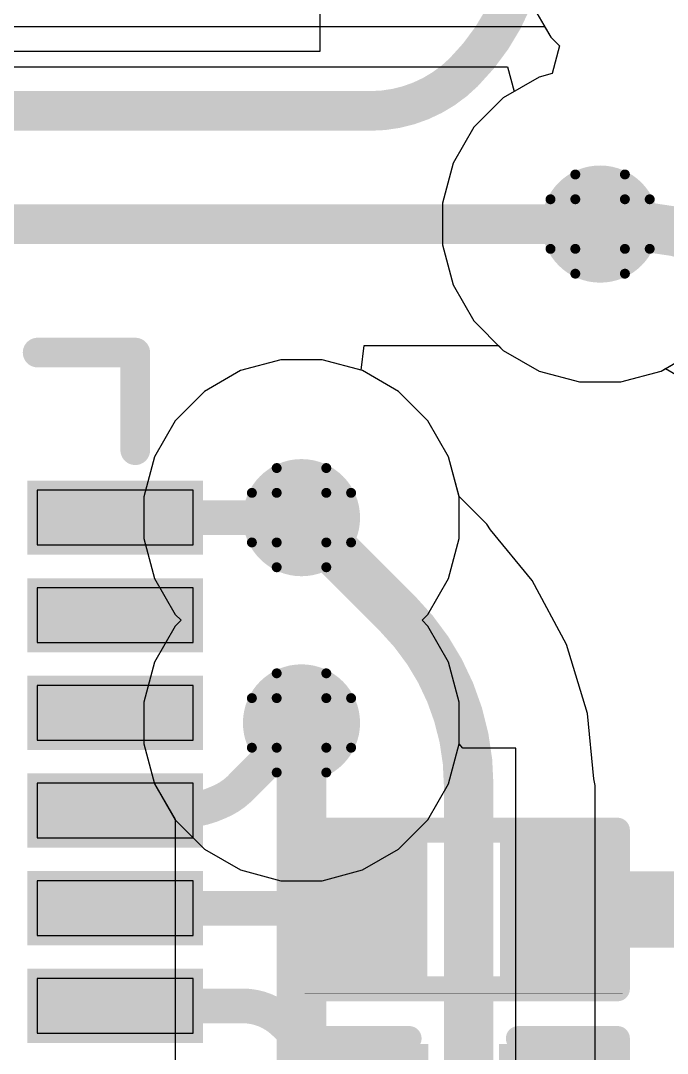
# Model space of a CAD drawing. Header units: inches. Extents: x -5 to 501, y -9 to 81.
# Drawn here: x 78.99 to 82.3, y 20.14 to 25.43 of the extents above; entities that cross this region are included whole.
import ezdxf

# ---------------------------------------------------------------- set-up
doc = ezdxf.new("R2010")
doc.units = ezdxf.units.IN
for name, color, linetype in [('Bottom Layer', 5, 'Continuous'), ('Drill Drawing', 1, 'Continuous'), ('Ground', 16, 'Continuous'), ('Power', 76, 'Continuous'), ('Top Layer', 1, 'Continuous'), ('Top Overlay', 2, 'Continuous'), ('Top Paste', 8, 'Continuous'), ('Top Solder', 216, 'Continuous'), ('Via Holes', 16, 'Continuous')]:
    doc.layers.add(name, color=color, linetype=linetype)

msp = doc.modelspace()

# ---------------------------------------------------------------- hatches: boundary and pattern name
at = {"layer": 'Bottom Layer'}
h = msp.add_hatch(color=5, dxfattribs=at)
edge = h.paths.add_edge_path()
edge.add_arc((81.9531, 24.3888), 0.3, 0, 360)
h = msp.add_hatch(color=5, dxfattribs=at)
edge = h.paths.add_edge_path()
edge.add_arc((80.4237, 22.8854), 0.3, 0, 360)
h = msp.add_hatch(color=5, dxfattribs=at)
edge = h.paths.add_edge_path()
edge.add_arc((80.4237, 21.8343), 0.3, 0, 360)
at = {"layer": 'Ground'}
h = msp.add_hatch(color=16, dxfattribs=at)
edge = h.paths.add_edge_path()
edge.add_arc((81.9531, 24.3888), 0.3, 0, 360)
h = msp.add_hatch(color=16, dxfattribs=at)
edge = h.paths.add_edge_path()
edge.add_arc((80.4237, 22.8854), 0.3, 0, 360)
h = msp.add_hatch(color=16, dxfattribs=at)
edge = h.paths.add_edge_path()
edge.add_arc((80.4237, 21.8343), 0.3, 0, 360)
at = {"layer": 'Power'}
h = msp.add_hatch(color=76, dxfattribs=at)
edge = h.paths.add_edge_path()
edge.add_arc((81.9531, 24.3888), 0.3, 0, 360)
h = msp.add_hatch(color=76, dxfattribs=at)
edge = h.paths.add_edge_path()
edge.add_arc((80.4237, 22.8854), 0.3, 0, 360)
h = msp.add_hatch(color=76, dxfattribs=at)
edge = h.paths.add_edge_path()
edge.add_arc((80.4237, 21.8343), 0.3, 0, 360)
at = {"layer": 'Top Layer'}
h = msp.add_hatch(color=1, dxfattribs=at)
edge = h.paths.add_edge_path()
edge.add_arc((81.9531, 24.3888), 0.3, 0, 360)
h = msp.add_hatch(color=1, dxfattribs=at)
edge = h.paths.add_edge_path()
edge.add_arc((80.4237, 22.8854), 0.3, 0, 360)
for points in [[(79.0697, 23.0254), (79.8697, 23.0254), (79.8697, 22.7454), (79.0697, 22.7454)], [(79.0697, 22.5253), (79.8697, 22.5253), (79.8697, 22.2453), (79.0697, 22.2453)], [(79.0697, 22.0254), (79.8697, 22.0254), (79.8697, 21.7454), (79.0697, 21.7454)], [(79.0697, 21.5253), (79.8697, 21.5253), (79.8697, 21.2453), (79.0697, 21.2453)], [(80.5561, 20.5613), (80.5561, 21.1963), (81.0133, 21.1963), (81.0133, 20.5613)], [(81.4959, 20.5613), (81.4959, 21.1963), (81.9531, 21.1963), (81.9531, 20.5613)], [(79.0697, 21.0254), (79.8697, 21.0254), (79.8697, 20.7454), (79.0697, 20.7454)], [(79.0697, 20.5253), (79.8697, 20.5253), (79.8697, 20.2453), (79.0697, 20.2453)]]:
    msp.add_hatch(color=1, dxfattribs=at).paths.add_polyline_path(points)
h = msp.add_hatch(color=1, dxfattribs=at)
edge = h.paths.add_edge_path()
edge.add_arc((80.4237, 21.8343), 0.3, 0, 360)
at = {"layer": 'Top Paste'}
for points in [[(80.5561, 20.5613), (80.5561, 21.1963), (81.0133, 21.1963), (81.0133, 20.5613)], [(81.4959, 20.5613), (81.4959, 21.1963), (81.9531, 21.1963), (81.9531, 20.5613)]]:
    msp.add_hatch(color=8, dxfattribs=at).paths.add_polyline_path(points)
at = {"layer": 'Top Solder'}
for points in [[(79.0197, 23.0754), (79.9197, 23.0754), (79.9197, 22.6954), (79.0197, 22.6954)], [(79.0197, 22.5753), (79.9197, 22.5753), (79.9197, 22.1953), (79.0197, 22.1953)], [(79.0197, 22.0754), (79.9197, 22.0754), (79.9197, 21.6954), (79.0197, 21.6954)], [(79.0197, 21.5753), (79.9197, 21.5753), (79.9197, 21.1953), (79.0197, 21.1953)], [(80.5011, 20.5063), (80.5011, 21.2513), (81.0683, 21.2513), (81.0683, 20.5063)], [(81.4409, 20.5063), (81.4409, 21.2513), (82.0081, 21.2513), (82.0081, 20.5063)], [(79.0197, 21.0754), (79.9197, 21.0754), (79.9197, 20.6954), (79.0197, 20.6954)], [(79.0197, 20.5753), (79.9197, 20.5753), (79.9197, 20.1953), (79.0197, 20.1953)], [(80.4961, 19.4345), (80.4961, 20.1895), (81.0733, 20.1895), (81.0733, 19.4345)], [(81.4359, 19.4345), (81.4359, 20.1895), (82.0131, 20.1895), (82.0131, 19.4345)]]:
    msp.add_hatch(color=216, dxfattribs=at).paths.add_polyline_path(points)
at = {"layer": 'Via Holes'}
h = msp.add_hatch(color=7, dxfattribs=at)
edge = h.paths.add_edge_path()
edge.add_arc((81.9531, 24.3888), 0.15, 0, 360)
h = msp.add_hatch(color=7, dxfattribs=at)
edge = h.paths.add_edge_path()
edge.add_arc((80.4237, 22.8854), 0.15, 0, 360)
h = msp.add_hatch(color=7, dxfattribs=at)
edge = h.paths.add_edge_path()
edge.add_arc((80.4237, 21.8343), 0.15, 0, 360)

# ---------------------------------------------------------------- linework, layer by layer
at = {"layer": 'Bottom Layer'}
for p, q in [((75.2554, 25.1945), (81.4787, 25.1945)), ((81.4787, 25.1945), (81.5127, 25.0675)), ((81.5127, 25.0675), (81.457, 25.0353)), ((81.457, 25.0353), (81.3065, 24.8849)), ((81.3065, 24.8849), (81.2002, 24.7007)), ((81.2002, 24.7007), (81.1451, 24.4952)), ((81.1451, 24.4952), (81.1451, 24.2824)), ((81.1451, 24.2824), (81.2002, 24.0769)), ((81.2002, 24.0769), (81.3065, 23.8927)), ((81.3065, 23.8927), (81.457, 23.7422)), ((80.3174, 23.6934), (80.1119, 23.6383)), ((80.5301, 23.6934), (80.3174, 23.6934)), ((80.7356, 23.6383), (80.5301, 23.6934)), ((81.457, 23.7422), (81.6412, 23.6358)), ((82.265, 23.6358), (82.3516, 23.6859)), ((80.1119, 23.6383), (79.9276, 23.532)), ((80.9199, 23.532), (80.7356, 23.6383)), ((81.6412, 23.6358), (81.8467, 23.5808)), ((82.0595, 23.5808), (82.265, 23.6358)), ((81.8467, 23.5808), (82.0595, 23.5808)), ((79.9276, 23.532), (79.7772, 23.3815)), ((81.0703, 23.3815), (80.9199, 23.532)), ((79.7772, 23.3815), (79.6708, 23.1973)), ((81.1767, 23.1973), (81.0703, 23.3815)), ((79.6708, 23.1973), (79.6157, 22.9918)), ((81.2313, 22.9935), (81.1767, 23.1973)), ((79.6157, 22.9918), (79.6157, 22.779)), ((81.3734, 22.8514), (81.2313, 22.9935)), ((81.3923, 22.8231), (81.3734, 22.8514)), ((81.6059, 22.5628), (81.3923, 22.8231)), ((79.6157, 22.779), (79.6708, 22.5735)), ((79.6708, 22.5735), (79.7772, 22.3893)), ((81.7804, 22.2364), (81.6059, 22.5628)), ((79.7772, 22.3893), (79.8066, 22.3598)), ((79.7772, 22.3304), (79.6708, 22.1462)), ((79.8066, 22.3598), (79.7772, 22.3304)), ((81.8878, 21.8822), (81.7804, 22.2364)), ((79.6708, 22.1462), (79.6157, 21.9407)), ((79.6157, 21.9407), (79.6157, 21.7279)), ((81.9208, 21.5471), (81.8878, 21.8822)), ((79.6157, 21.7279), (79.6708, 21.5224)), ((81.9274, 21.5138), (81.9208, 21.5471)), ((79.6708, 21.5224), (79.7763, 21.3397)), ((81.9274, 19.3765), (81.9274, 21.5138)), ((79.7763, 21.3397), (79.7763, 19.282))]:
    msp.add_line(p, q, dxfattribs=at)
for points in [[(81.9531, 24.3888, 0.254, 0.254, -0.198402), (83.3514, 23.8112, 0.254, 0.254, 0)], [(80.4237, 22.8854, 0.254, 0.254, 0), (80.9156, 22.3935, 0.254, 0.254, 0)], [(80.9156, 22.3935, 0.254, 0.254, -0.198912), (81.28, 21.5138, 0.254, 0.254, 0)], [(80.4237, 19.282, 0.254, 0.254, 0), (80.4237, 21.8343, 0.254, 0.254, 0)], [(81.28, 19.3765, 0.254, 0.254, 0), (81.28, 21.5138, 0.254, 0.254, 0)]]:
    msp.add_lwpolyline(points, format="xyseb", dxfattribs=at)
for points in [[(81.8896, 24.3888, 0.127, 0.127, 1), (82.0166, 24.3888, 0.127, 0.127, 1)], [(80.3602, 22.8854, 0.127, 0.127, 1), (80.4872, 22.8854, 0.127, 0.127, 1)], [(80.8521, 22.3935, 0.127, 0.127, 1), (80.9791, 22.3935, 0.127, 0.127, 1)], [(80.8521, 22.3935, 0.127, 0.127, 1), (80.9791, 22.3935, 0.127, 0.127, 1)], [(80.3602, 21.8343, 0.127, 0.127, 1), (80.4872, 21.8343, 0.127, 0.127, 1)], [(81.2165, 21.5138, 0.127, 0.127, 1), (81.3435, 21.5138, 0.127, 0.127, 1)], [(81.2165, 21.5138, 0.127, 0.127, 1), (81.3435, 21.5138, 0.127, 0.127, 1)]]:
    msp.add_lwpolyline(points, format="xyseb", close=True, dxfattribs=at)
at = {"layer": 'Drill Drawing'}
for points in [[(81.8261, 24.5158, 0.0508, 0.0508, 0), (81.8261, 24.6428, 0.0508, 0.0508, 0)], [(81.8261, 24.6428, 0.0508, 0.0508, 0), (82.0801, 24.6428, 0.0508, 0.0508, 0)], [(82.0801, 24.5158, 0.0508, 0.0508, 0), (82.0801, 24.6428, 0.0508, 0.0508, 0)], [(81.6991, 24.2618, 0.0508, 0.0508, 0), (81.6991, 24.5158, 0.0508, 0.0508, 0)], [(81.6991, 24.5158, 0.0508, 0.0508, 0), (81.8261, 24.5158, 0.0508, 0.0508, 0)], [(82.0801, 24.5158, 0.0508, 0.0508, 0), (82.2071, 24.5158, 0.0508, 0.0508, 0)], [(82.2071, 24.2618, 0.0508, 0.0508, 0), (82.2071, 24.5158, 0.0508, 0.0508, 0)], [(81.6991, 24.2618, 0.0508, 0.0508, 0), (81.8261, 24.2618, 0.0508, 0.0508, 0)], [(81.8261, 24.1348, 0.0508, 0.0508, 0), (81.8261, 24.2618, 0.0508, 0.0508, 0)], [(82.0801, 24.2618, 0.0508, 0.0508, 0), (82.2071, 24.2618, 0.0508, 0.0508, 0)], [(82.0801, 24.1348, 0.0508, 0.0508, 0), (82.0801, 24.2618, 0.0508, 0.0508, 0)], [(81.8261, 24.1348, 0.0508, 0.0508, 0), (82.0801, 24.1348, 0.0508, 0.0508, 0)], [(80.2967, 23.0124, 0.0508, 0.0508, 0), (80.2967, 23.1394, 0.0508, 0.0508, 0)], [(80.2967, 23.1394, 0.0508, 0.0508, 0), (80.5507, 23.1394, 0.0508, 0.0508, 0)], [(80.5507, 23.0124, 0.0508, 0.0508, 0), (80.5507, 23.1394, 0.0508, 0.0508, 0)], [(80.1697, 22.7584, 0.0508, 0.0508, 0), (80.1697, 23.0124, 0.0508, 0.0508, 0)], [(80.1697, 23.0124, 0.0508, 0.0508, 0), (80.2967, 23.0124, 0.0508, 0.0508, 0)], [(80.5507, 23.0124, 0.0508, 0.0508, 0), (80.6777, 23.0124, 0.0508, 0.0508, 0)], [(80.6777, 22.7584, 0.0508, 0.0508, 0), (80.6777, 23.0124, 0.0508, 0.0508, 0)], [(80.1697, 22.7584, 0.0508, 0.0508, 0), (80.2967, 22.7584, 0.0508, 0.0508, 0)], [(80.2967, 22.6314, 0.0508, 0.0508, 0), (80.2967, 22.7584, 0.0508, 0.0508, 0)], [(80.5507, 22.7584, 0.0508, 0.0508, 0), (80.6777, 22.7584, 0.0508, 0.0508, 0)], [(80.5507, 22.6314, 0.0508, 0.0508, 0), (80.5507, 22.7584, 0.0508, 0.0508, 0)], [(80.2967, 22.6314, 0.0508, 0.0508, 0), (80.5507, 22.6314, 0.0508, 0.0508, 0)], [(80.2967, 21.9613, 0.0508, 0.0508, 0), (80.2967, 22.0883, 0.0508, 0.0508, 0)], [(80.2967, 22.0883, 0.0508, 0.0508, 0), (80.5507, 22.0883, 0.0508, 0.0508, 0)], [(80.5507, 21.9613, 0.0508, 0.0508, 0), (80.5507, 22.0883, 0.0508, 0.0508, 0)], [(80.1697, 21.7073, 0.0508, 0.0508, 0), (80.1697, 21.9613, 0.0508, 0.0508, 0)], [(80.1697, 21.9613, 0.0508, 0.0508, 0), (80.2967, 21.9613, 0.0508, 0.0508, 0)], [(80.5507, 21.9613, 0.0508, 0.0508, 0), (80.6777, 21.9613, 0.0508, 0.0508, 0)], [(80.6777, 21.7073, 0.0508, 0.0508, 0), (80.6777, 21.9613, 0.0508, 0.0508, 0)], [(80.1697, 21.7073, 0.0508, 0.0508, 0), (80.2967, 21.7073, 0.0508, 0.0508, 0)], [(80.2967, 21.5803, 0.0508, 0.0508, 0), (80.2967, 21.7073, 0.0508, 0.0508, 0)], [(80.5507, 21.7073, 0.0508, 0.0508, 0), (80.6777, 21.7073, 0.0508, 0.0508, 0)], [(80.5507, 21.5803, 0.0508, 0.0508, 0), (80.5507, 21.7073, 0.0508, 0.0508, 0)], [(80.2967, 21.5803, 0.0508, 0.0508, 0), (80.5507, 21.5803, 0.0508, 0.0508, 0)]]:
    msp.add_lwpolyline(points, format="xyseb", dxfattribs=at)
for points in [[(81.8134, 24.6428, 0.0254, 0.0254, 1), (81.8388, 24.6428, 0.0254, 0.0254, 1)], [(81.8134, 24.6428, 0.0254, 0.0254, 1), (81.8388, 24.6428, 0.0254, 0.0254, 1)], [(82.0674, 24.6428, 0.0254, 0.0254, 1), (82.0928, 24.6428, 0.0254, 0.0254, 1)], [(82.0674, 24.6428, 0.0254, 0.0254, 1), (82.0928, 24.6428, 0.0254, 0.0254, 1)], [(81.6864, 24.5158, 0.0254, 0.0254, 1), (81.7118, 24.5158, 0.0254, 0.0254, 1)], [(81.6864, 24.5158, 0.0254, 0.0254, 1), (81.7118, 24.5158, 0.0254, 0.0254, 1)], [(81.8134, 24.5158, 0.0254, 0.0254, 1), (81.8388, 24.5158, 0.0254, 0.0254, 1)], [(81.8134, 24.5158, 0.0254, 0.0254, 1), (81.8388, 24.5158, 0.0254, 0.0254, 1)], [(82.0674, 24.5158, 0.0254, 0.0254, 1), (82.0928, 24.5158, 0.0254, 0.0254, 1)], [(82.0674, 24.5158, 0.0254, 0.0254, 1), (82.0928, 24.5158, 0.0254, 0.0254, 1)], [(82.1944, 24.5158, 0.0254, 0.0254, 1), (82.2198, 24.5158, 0.0254, 0.0254, 1)], [(82.1944, 24.5158, 0.0254, 0.0254, 1), (82.2198, 24.5158, 0.0254, 0.0254, 1)], [(81.6864, 24.2618, 0.0254, 0.0254, 1), (81.7118, 24.2618, 0.0254, 0.0254, 1)], [(81.6864, 24.2618, 0.0254, 0.0254, 1), (81.7118, 24.2618, 0.0254, 0.0254, 1)], [(81.8134, 24.2618, 0.0254, 0.0254, 1), (81.8388, 24.2618, 0.0254, 0.0254, 1)], [(81.8134, 24.2618, 0.0254, 0.0254, 1), (81.8388, 24.2618, 0.0254, 0.0254, 1)], [(82.0674, 24.2618, 0.0254, 0.0254, 1), (82.0928, 24.2618, 0.0254, 0.0254, 1)], [(82.0674, 24.2618, 0.0254, 0.0254, 1), (82.0928, 24.2618, 0.0254, 0.0254, 1)], [(82.1944, 24.2618, 0.0254, 0.0254, 1), (82.2198, 24.2618, 0.0254, 0.0254, 1)], [(82.1944, 24.2618, 0.0254, 0.0254, 1), (82.2198, 24.2618, 0.0254, 0.0254, 1)], [(81.8134, 24.1348, 0.0254, 0.0254, 1), (81.8388, 24.1348, 0.0254, 0.0254, 1)], [(81.8134, 24.1348, 0.0254, 0.0254, 1), (81.8388, 24.1348, 0.0254, 0.0254, 1)], [(82.0674, 24.1348, 0.0254, 0.0254, 1), (82.0928, 24.1348, 0.0254, 0.0254, 1)], [(82.0674, 24.1348, 0.0254, 0.0254, 1), (82.0928, 24.1348, 0.0254, 0.0254, 1)], [(80.284, 23.1394, 0.0254, 0.0254, 1), (80.3094, 23.1394, 0.0254, 0.0254, 1)], [(80.284, 23.1394, 0.0254, 0.0254, 1), (80.3094, 23.1394, 0.0254, 0.0254, 1)], [(80.538, 23.1394, 0.0254, 0.0254, 1), (80.5634, 23.1394, 0.0254, 0.0254, 1)], [(80.538, 23.1394, 0.0254, 0.0254, 1), (80.5634, 23.1394, 0.0254, 0.0254, 1)], [(80.157, 23.0124, 0.0254, 0.0254, 1), (80.1824, 23.0124, 0.0254, 0.0254, 1)], [(80.157, 23.0124, 0.0254, 0.0254, 1), (80.1824, 23.0124, 0.0254, 0.0254, 1)], [(80.284, 23.0124, 0.0254, 0.0254, 1), (80.3094, 23.0124, 0.0254, 0.0254, 1)], [(80.284, 23.0124, 0.0254, 0.0254, 1), (80.3094, 23.0124, 0.0254, 0.0254, 1)], [(80.538, 23.0124, 0.0254, 0.0254, 1), (80.5634, 23.0124, 0.0254, 0.0254, 1)], [(80.538, 23.0124, 0.0254, 0.0254, 1), (80.5634, 23.0124, 0.0254, 0.0254, 1)], [(80.665, 23.0124, 0.0254, 0.0254, 1), (80.6904, 23.0124, 0.0254, 0.0254, 1)], [(80.665, 23.0124, 0.0254, 0.0254, 1), (80.6904, 23.0124, 0.0254, 0.0254, 1)], [(80.157, 22.7584, 0.0254, 0.0254, 1), (80.1824, 22.7584, 0.0254, 0.0254, 1)], [(80.157, 22.7584, 0.0254, 0.0254, 1), (80.1824, 22.7584, 0.0254, 0.0254, 1)], [(80.284, 22.7584, 0.0254, 0.0254, 1), (80.3094, 22.7584, 0.0254, 0.0254, 1)], [(80.284, 22.7584, 0.0254, 0.0254, 1), (80.3094, 22.7584, 0.0254, 0.0254, 1)], [(80.538, 22.7584, 0.0254, 0.0254, 1), (80.5634, 22.7584, 0.0254, 0.0254, 1)], [(80.538, 22.7584, 0.0254, 0.0254, 1), (80.5634, 22.7584, 0.0254, 0.0254, 1)], [(80.665, 22.7584, 0.0254, 0.0254, 1), (80.6904, 22.7584, 0.0254, 0.0254, 1)], [(80.665, 22.7584, 0.0254, 0.0254, 1), (80.6904, 22.7584, 0.0254, 0.0254, 1)], [(80.284, 22.6314, 0.0254, 0.0254, 1), (80.3094, 22.6314, 0.0254, 0.0254, 1)], [(80.284, 22.6314, 0.0254, 0.0254, 1), (80.3094, 22.6314, 0.0254, 0.0254, 1)], [(80.538, 22.6314, 0.0254, 0.0254, 1), (80.5634, 22.6314, 0.0254, 0.0254, 1)], [(80.538, 22.6314, 0.0254, 0.0254, 1), (80.5634, 22.6314, 0.0254, 0.0254, 1)], [(80.284, 22.0883, 0.0254, 0.0254, 1), (80.3094, 22.0883, 0.0254, 0.0254, 1)], [(80.284, 22.0883, 0.0254, 0.0254, 1), (80.3094, 22.0883, 0.0254, 0.0254, 1)], [(80.538, 22.0883, 0.0254, 0.0254, 1), (80.5634, 22.0883, 0.0254, 0.0254, 1)], [(80.538, 22.0883, 0.0254, 0.0254, 1), (80.5634, 22.0883, 0.0254, 0.0254, 1)], [(80.157, 21.9613, 0.0254, 0.0254, 1), (80.1824, 21.9613, 0.0254, 0.0254, 1)], [(80.157, 21.9613, 0.0254, 0.0254, 1), (80.1824, 21.9613, 0.0254, 0.0254, 1)], [(80.284, 21.9613, 0.0254, 0.0254, 1), (80.3094, 21.9613, 0.0254, 0.0254, 1)], [(80.284, 21.9613, 0.0254, 0.0254, 1), (80.3094, 21.9613, 0.0254, 0.0254, 1)], [(80.538, 21.9613, 0.0254, 0.0254, 1), (80.5634, 21.9613, 0.0254, 0.0254, 1)], [(80.538, 21.9613, 0.0254, 0.0254, 1), (80.5634, 21.9613, 0.0254, 0.0254, 1)], [(80.665, 21.9613, 0.0254, 0.0254, 1), (80.6904, 21.9613, 0.0254, 0.0254, 1)], [(80.665, 21.9613, 0.0254, 0.0254, 1), (80.6904, 21.9613, 0.0254, 0.0254, 1)], [(80.157, 21.7073, 0.0254, 0.0254, 1), (80.1824, 21.7073, 0.0254, 0.0254, 1)], [(80.157, 21.7073, 0.0254, 0.0254, 1), (80.1824, 21.7073, 0.0254, 0.0254, 1)], [(80.284, 21.7073, 0.0254, 0.0254, 1), (80.3094, 21.7073, 0.0254, 0.0254, 1)], [(80.284, 21.7073, 0.0254, 0.0254, 1), (80.3094, 21.7073, 0.0254, 0.0254, 1)], [(80.538, 21.7073, 0.0254, 0.0254, 1), (80.5634, 21.7073, 0.0254, 0.0254, 1)], [(80.538, 21.7073, 0.0254, 0.0254, 1), (80.5634, 21.7073, 0.0254, 0.0254, 1)], [(80.665, 21.7073, 0.0254, 0.0254, 1), (80.6904, 21.7073, 0.0254, 0.0254, 1)], [(80.665, 21.7073, 0.0254, 0.0254, 1), (80.6904, 21.7073, 0.0254, 0.0254, 1)], [(80.284, 21.5803, 0.0254, 0.0254, 1), (80.3094, 21.5803, 0.0254, 0.0254, 1)], [(80.284, 21.5803, 0.0254, 0.0254, 1), (80.3094, 21.5803, 0.0254, 0.0254, 1)], [(80.538, 21.5803, 0.0254, 0.0254, 1), (80.5634, 21.5803, 0.0254, 0.0254, 1)], [(80.538, 21.5803, 0.0254, 0.0254, 1), (80.5634, 21.5803, 0.0254, 0.0254, 1)]]:
    msp.add_lwpolyline(points, format="xyseb", close=True, dxfattribs=at)
at = {"layer": 'Ground'}
for p, q in [((65.9892, 25.4), (81.669, 25.4)), ((81.669, 25.4), (81.7002, 25.3458)), ((81.7002, 25.3458), (81.7451, 25.301)), ((81.7451, 25.301), (81.7071, 25.1594)), ((81.6412, 25.1417), (81.457, 25.0353)), ((81.7071, 25.1594), (81.6412, 25.1417)), ((81.457, 25.0353), (81.3065, 24.8849)), ((81.3065, 24.8849), (81.2002, 24.7007)), ((81.2002, 24.7007), (81.1451, 24.4952)), ((81.1451, 24.4952), (81.1451, 24.2824)), ((81.1451, 24.2824), (81.2002, 24.0769)), ((81.2002, 24.0769), (81.3065, 23.8927)), ((81.3065, 23.8927), (81.457, 23.7422)), ((80.3174, 23.6934), (80.1119, 23.6383)), ((80.5301, 23.6934), (80.3174, 23.6934)), ((80.7356, 23.6383), (80.5301, 23.6934)), ((81.457, 23.7422), (81.6412, 23.6358)), ((82.265, 23.6358), (82.2876, 23.6489)), ((82.2876, 23.6489), (82.3976, 23.5854)), ((80.1119, 23.6383), (79.9276, 23.532)), ((80.9199, 23.532), (80.7356, 23.6383)), ((81.6412, 23.6358), (81.8467, 23.5808)), ((82.0595, 23.5808), (82.265, 23.6358)), ((81.8467, 23.5808), (82.0595, 23.5808)), ((79.9276, 23.532), (79.7772, 23.3815)), ((81.0703, 23.3815), (80.9199, 23.532)), ((79.7772, 23.3815), (79.6708, 23.1973)), ((81.1767, 23.1973), (81.0703, 23.3815)), ((79.6708, 23.1973), (79.6157, 22.9918)), ((81.2317, 22.9918), (81.1767, 23.1973)), ((79.6157, 22.9918), (79.6157, 22.779)), ((81.2317, 22.779), (81.2317, 22.9918)), ((79.6157, 22.779), (79.6708, 22.5735)), ((81.1767, 22.5735), (81.2317, 22.779)), ((79.6708, 22.5735), (79.7772, 22.3893)), ((81.0703, 22.3893), (81.1767, 22.5735)), ((79.7772, 22.3893), (79.8066, 22.3598)), ((81.0409, 22.3598), (81.0703, 22.3893)), ((79.7772, 22.3304), (79.6708, 22.1462)), ((79.8066, 22.3598), (79.7772, 22.3304)), ((81.0703, 22.3304), (81.0409, 22.3598)), ((81.1767, 22.1462), (81.0703, 22.3304)), ((79.6708, 22.1462), (79.6157, 21.9407)), ((81.2317, 21.9407), (81.1767, 22.1462)), ((79.6157, 21.9407), (79.6157, 21.7279)), ((81.2317, 21.7279), (81.2317, 21.9407)), ((79.6157, 21.7279), (79.6708, 21.5224)), ((81.1767, 21.5224), (81.2317, 21.7279)), ((79.6708, 21.5224), (79.7772, 21.3382)), ((81.0703, 21.3382), (81.1767, 21.5224)), ((79.7772, 21.3382), (79.9276, 21.1877)), ((80.9199, 21.1877), (81.0703, 21.3382)), ((79.9276, 21.1877), (80.1119, 21.0814)), ((80.7356, 21.0814), (80.9199, 21.1877)), ((80.1119, 21.0814), (80.3174, 21.0263)), ((80.5301, 21.0263), (80.7356, 21.0814)), ((80.3174, 21.0263), (80.5301, 21.0263))]:
    msp.add_line(p, q, dxfattribs=at)
at = {"layer": 'Power'}
for p, q in [((81.5939, 25.5301), (81.7002, 25.3458)), ((81.7002, 25.3458), (81.7451, 25.301)), ((81.7451, 25.301), (81.7071, 25.1594)), ((81.6412, 25.1417), (81.457, 25.0353)), ((81.7071, 25.1594), (81.6412, 25.1417)), ((81.457, 25.0353), (81.3065, 24.8849)), ((81.3065, 24.8849), (81.2002, 24.7007)), ((81.2002, 24.7007), (81.1451, 24.4952)), ((81.1451, 24.4952), (81.1451, 24.2824)), ((81.1451, 24.2824), (81.2002, 24.0769)), ((81.2002, 24.0769), (81.3065, 23.8927)), ((81.3065, 23.8927), (81.457, 23.7422)), ((80.3174, 23.6934), (80.1119, 23.6383)), ((80.5301, 23.6934), (80.3174, 23.6934)), ((80.7356, 23.6383), (80.5301, 23.6934)), ((81.457, 23.7422), (81.6412, 23.6358)), ((82.265, 23.6358), (82.4492, 23.7422)), ((80.1119, 23.6383), (79.9276, 23.532)), ((80.9199, 23.532), (80.7356, 23.6383)), ((81.6412, 23.6358), (81.8467, 23.5808)), ((82.0595, 23.5808), (82.265, 23.6358)), ((81.8467, 23.5808), (82.0595, 23.5808)), ((79.9276, 23.532), (79.7772, 23.3815)), ((81.0703, 23.3815), (80.9199, 23.532)), ((79.7772, 23.3815), (79.6708, 23.1973)), ((81.1767, 23.1973), (81.0703, 23.3815)), ((79.6708, 23.1973), (79.6157, 22.9918)), ((81.2317, 22.9918), (81.1767, 23.1973)), ((79.6157, 22.9918), (79.6157, 22.779)), ((81.2317, 22.779), (81.2317, 22.9918)), ((79.6157, 22.779), (79.6708, 22.5735)), ((81.1767, 22.5735), (81.2317, 22.779)), ((79.6708, 22.5735), (79.7772, 22.3893)), ((81.0703, 22.3893), (81.1767, 22.5735)), ((79.7772, 22.3893), (79.8066, 22.3598)), ((81.0409, 22.3598), (81.0703, 22.3893)), ((79.7772, 22.3304), (79.6708, 22.1462)), ((79.8066, 22.3598), (79.7772, 22.3304)), ((81.0703, 22.3304), (81.0409, 22.3598)), ((81.1767, 22.1462), (81.0703, 22.3304)), ((79.6708, 22.1462), (79.6157, 21.9407)), ((81.2317, 21.9407), (81.1767, 22.1462)), ((79.6157, 21.9407), (79.6157, 21.7279)), ((81.2317, 21.7279), (81.2317, 21.9407)), ((79.6157, 21.7279), (79.6708, 21.5224)), ((81.1767, 21.5224), (81.2317, 21.7279)), ((79.6708, 21.5224), (79.7772, 21.3382)), ((81.0703, 21.3382), (81.1767, 21.5224)), ((79.7772, 21.3382), (79.9276, 21.1877)), ((80.9199, 21.1877), (81.0703, 21.3382)), ((79.9276, 21.1877), (80.1119, 21.0814)), ((80.7356, 21.0814), (80.9199, 21.1877)), ((80.1119, 21.0814), (80.3174, 21.0263)), ((80.5301, 21.0263), (80.7356, 21.0814)), ((80.3174, 21.0263), (80.5301, 21.0263))]:
    msp.add_line(p, q, dxfattribs=at)
at = {"layer": 'Top Layer'}
for p, q in [((80.518, 34.8742), (80.518, 25.273)), ((80.518, 25.273), (77.3613, 25.273)), ((80.7285, 23.6402), (80.7453, 23.7672)), ((80.7453, 23.7672), (81.432, 23.7672)), ((81.432, 23.7672), (81.457, 23.7422)), ((81.457, 23.7422), (81.6412, 23.6358)), ((82.265, 23.6358), (82.4492, 23.7422)), ((80.7356, 23.6383), (80.7285, 23.6402)), ((80.9199, 23.532), (80.7356, 23.6383)), ((81.6412, 23.6358), (81.8467, 23.5808)), ((82.0595, 23.5808), (82.265, 23.6358)), ((81.8467, 23.5808), (82.0595, 23.5808)), ((81.0703, 23.3815), (80.9199, 23.532)), ((81.1767, 23.1973), (81.0703, 23.3815)), ((81.2317, 22.9918), (81.1767, 23.1973)), ((81.2317, 22.779), (81.2317, 22.9918)), ((81.1767, 22.5735), (81.2317, 22.779)), ((81.0703, 22.3893), (81.1767, 22.5735)), ((81.0409, 22.3598), (81.0703, 22.3893)), ((81.0703, 22.3304), (81.0409, 22.3598)), ((81.1767, 22.1462), (81.0703, 22.3304)), ((81.2317, 21.9407), (81.1767, 22.1462)), ((81.2317, 21.7279), (81.2317, 21.9407)), ((81.2499, 21.7043), (81.2317, 21.7279)), ((81.5213, 21.7043), (81.2499, 21.7043)), ((81.5213, 20.0533), (81.5213, 21.7043))]:
    msp.add_line(p, q, dxfattribs=at)
for points in [[(81.5924, 25.9819, 0.2032, 0.2032, -0.198912), (81.2546, 25.1663, 0.2032, 0.2032, 0)], [(81.2546, 25.1663, 0.2032, 0.2032, -0.198912), (80.7763, 24.9682, 0.2032, 0.2032, 0)], [(77.978, 24.9682, 0.2032, 0.2032, 0), (80.7763, 24.9682, 0.2032, 0.2032, 0)], [(78.5815, 24.3888, 0.2032, 0.2032, 0), (81.9531, 24.3888, 0.2032, 0.2032, 0)], [(79.4697, 22.8854, 0.1778, 0.1778, 0), (80.4176, 22.8854, 0.1778, 0.1778, 0)], [(80.4176, 22.8854, 0.1778, 0.1778, -0.198912), (80.5434, 22.8333, 0.1778, 0.1778, 0)], [(80.3402, 21.7317, 0.1778, 0.1778, 0), (80.3402, 21.8343, 0.1778, 0.1778, 0)], [(80.3402, 21.8343, 0.1778, 0.1778, 0), (80.4237, 21.8343, 0.1778, 0.1778, 0)], [(80.1253, 21.5168, 0.1778, 0.1778, 0), (80.3402, 21.7317, 0.1778, 0.1778, 0)], [(80.1253, 21.5168, 0.1778, 0.1778, -0.116798), (79.9956, 21.4264, 0.1778, 0.1778, 0)], [(80.1253, 21.5168, 0.1778, 0.1778, 0), (80.1253, 21.5168, 0.1778, 0.1778, 0)], [(79.4697, 21.3853, 0.1778, 0.1778, 0), (79.8078, 21.3853, 0.1778, 0.1778, 0)], [(79.9956, 21.4264, 0.1778, 0.1778, -0.108304), (79.8078, 21.3853, 0.1778, 0.1778, 0)], [(81.7245, 20.8788, 0.3894, 0.3894, 0), (83.4085, 20.8788, 0.3894, 0.3894, 0)], [(79.4697, 20.8854, 0.1778, 0.1778, 0), (80.7847, 20.8854, 0.1778, 0.1778, 0)], [(80.7847, 20.8788, 0.1778, 0.1778, 0), (80.7847, 20.8854, 0.1778, 0.1778, 0)], [(79.4697, 20.3853, 0.1778, 0.1778, 0), (80.1213, 20.3853, 0.1778, 0.1778, 0)], [(80.1213, 20.3853, 0.1778, 0.1778, -0.172405), (80.3167, 20.3158, 0.1778, 0.1778, 0)], [(80.3385, 20.2963, 0.1778, 0.1778, -0.021377), (80.3167, 20.3158, 0.1778, 0.1778, 0)], [(80.3385, 20.2963, 0.1778, 0.1778, -0.001945), (80.3402, 20.2946, 0.1778, 0.1778, 0)], [(80.3402, 20.2946, 0.1778, 0.1778, 0), (80.7578, 19.877, 0.1778, 0.1778, 0)]]:
    msp.add_lwpolyline(points, format="xyseb", dxfattribs=at)
for points in [[(81.2038, 25.1663, 0.1016, 0.1016, 1), (81.3054, 25.1663, 0.1016, 0.1016, 1)], [(81.2038, 25.1663, 0.1016, 0.1016, 1), (81.3054, 25.1663, 0.1016, 0.1016, 1)], [(80.7255, 24.9682, 0.1016, 0.1016, 1), (80.8271, 24.9682, 0.1016, 0.1016, 1)], [(80.7255, 24.9682, 0.1016, 0.1016, 1), (80.8271, 24.9682, 0.1016, 0.1016, 1)], [(81.9023, 24.3888, 0.1016, 0.1016, 1), (82.0039, 24.3888, 0.1016, 0.1016, 1)], [(79.4253, 22.8854, 0.0889, 0.0889, 1), (79.5142, 22.8854, 0.0889, 0.0889, 1)], [(80.3732, 22.8854, 0.0889, 0.0889, 1), (80.4621, 22.8854, 0.0889, 0.0889, 1)], [(80.3732, 22.8854, 0.0889, 0.0889, 1), (80.4621, 22.8854, 0.0889, 0.0889, 1)], [(80.4989, 22.8333, 0.0889, 0.0889, 1), (80.5879, 22.8333, 0.0889, 0.0889, 1)], [(80.2957, 21.8343, 0.0889, 0.0889, 1), (80.3846, 21.8343, 0.0889, 0.0889, 1)], [(80.2957, 21.8343, 0.0889, 0.0889, 1), (80.3846, 21.8343, 0.0889, 0.0889, 1)], [(80.3793, 21.8343, 0.0889, 0.0889, 1), (80.4682, 21.8343, 0.0889, 0.0889, 1)], [(80.2957, 21.7317, 0.0889, 0.0889, 1), (80.3846, 21.7317, 0.0889, 0.0889, 1)], [(80.2957, 21.7317, 0.0889, 0.0889, 1), (80.3846, 21.7317, 0.0889, 0.0889, 1)], [(80.0809, 21.5168, 0.0889, 0.0889, 1), (80.1698, 21.5168, 0.0889, 0.0889, 1)], [(80.0809, 21.5168, 0.0889, 0.0889, 1), (80.1698, 21.5168, 0.0889, 0.0889, 1)], [(80.0809, 21.5168, 0.0889, 0.0889, 1), (80.1698, 21.5168, 0.0889, 0.0889, 1)], [(80.0809, 21.5168, 0.0889, 0.0889, 1), (80.1698, 21.5168, 0.0889, 0.0889, 1)], [(79.4253, 21.3853, 0.0889, 0.0889, 1), (79.5142, 21.3853, 0.0889, 0.0889, 1)], [(79.7634, 21.3853, 0.0889, 0.0889, 1), (79.8523, 21.3853, 0.0889, 0.0889, 1)], [(79.7634, 21.3853, 0.0889, 0.0889, 1), (79.8523, 21.3853, 0.0889, 0.0889, 1)], [(79.9512, 21.4264, 0.0889, 0.0889, 1), (80.0401, 21.4264, 0.0889, 0.0889, 1)], [(79.9512, 21.4264, 0.0889, 0.0889, 1), (80.0401, 21.4264, 0.0889, 0.0889, 1)], [(81.6272, 20.8788, 0.1947, 0.1947, 1), (81.8218, 20.8788, 0.1947, 0.1947, 1)], [(79.4253, 20.8854, 0.0889, 0.0889, 1), (79.5142, 20.8854, 0.0889, 0.0889, 1)], [(80.7402, 20.8854, 0.0889, 0.0889, 1), (80.8291, 20.8854, 0.0889, 0.0889, 1)], [(80.7402, 20.8854, 0.0889, 0.0889, 1), (80.8291, 20.8854, 0.0889, 0.0889, 1)], [(80.7402, 20.8788, 0.0889, 0.0889, 1), (80.8291, 20.8788, 0.0889, 0.0889, 1)], [(79.4253, 20.3853, 0.0889, 0.0889, 1), (79.5142, 20.3853, 0.0889, 0.0889, 1)], [(80.0768, 20.3853, 0.0889, 0.0889, 1), (80.1657, 20.3853, 0.0889, 0.0889, 1)], [(80.0768, 20.3853, 0.0889, 0.0889, 1), (80.1657, 20.3853, 0.0889, 0.0889, 1)], [(80.2722, 20.3158, 0.0889, 0.0889, 1), (80.3611, 20.3158, 0.0889, 0.0889, 1)], [(80.2722, 20.3158, 0.0889, 0.0889, 1), (80.3611, 20.3158, 0.0889, 0.0889, 1)], [(80.294, 20.2963, 0.0889, 0.0889, 1), (80.3829, 20.2963, 0.0889, 0.0889, 1)], [(80.294, 20.2963, 0.0889, 0.0889, 1), (80.3829, 20.2963, 0.0889, 0.0889, 1)], [(80.2957, 20.2946, 0.0889, 0.0889, 1), (80.3846, 20.2946, 0.0889, 0.0889, 1)], [(80.2957, 20.2946, 0.0889, 0.0889, 1), (80.3846, 20.2946, 0.0889, 0.0889, 1)]]:
    msp.add_lwpolyline(points, format="xyseb", close=True, dxfattribs=at)
at = {"layer": 'Top Overlay'}
for points in [[(79.0724, 23.7307, 0.152, 0.152, 0), (79.5723, 23.7307, 0.152, 0.152, 0)], [(79.5723, 23.2308, 0.152, 0.152, 0), (79.5723, 23.7307, 0.152, 0.152, 0)], [(80.4672, 21.2852, 0.127, 0.127, 0), (82.042, 21.2852, 0.127, 0.127, 0)], [(80.4672, 20.4724, 0.127, 0.127, 0), (80.4672, 21.2852, 0.127, 0.127, 0)], [(82.042, 20.4724, 0.127, 0.127, 0), (82.042, 21.2852, 0.127, 0.127, 0)], [(80.4672, 20.4724, 0.127, 0.127, 0), (82.042, 20.4724, 0.127, 0.127, 0)], [(80.4418, 20.447, 0.00323, 0.00323, 0), (82.0674, 20.447, 0.00323, 0.00323, 0)], [(80.4672, 19.4056, 0.127, 0.127, 0), (80.4672, 20.2184, 0.127, 0.127, 0)], [(80.4672, 20.2184, 0.127, 0.127, 0), (80.9752, 20.2184, 0.127, 0.127, 0)], [(81.534, 20.2184, 0.127, 0.127, 0), (82.042, 20.2184, 0.127, 0.127, 0)], [(82.042, 19.4056, 0.127, 0.127, 0), (82.042, 20.2184, 0.127, 0.127, 0)]]:
    msp.add_lwpolyline(points, format="xyseb", dxfattribs=at)
for points in [[(79.0344, 23.7307, 0.076, 0.076, 1), (79.1104, 23.7307, 0.076, 0.076, 1)], [(79.5343, 23.7307, 0.076, 0.076, 1), (79.6103, 23.7307, 0.076, 0.076, 1)], [(79.5343, 23.7307, 0.076, 0.076, 1), (79.6103, 23.7307, 0.076, 0.076, 1)], [(79.5343, 23.2308, 0.076, 0.076, 1), (79.6103, 23.2308, 0.076, 0.076, 1)], [(80.4354, 21.2852, 0.0635, 0.0635, 1), (80.4989, 21.2852, 0.0635, 0.0635, 1)], [(80.4354, 21.2852, 0.0635, 0.0635, 1), (80.4989, 21.2852, 0.0635, 0.0635, 1)], [(82.0102, 21.2852, 0.0635, 0.0635, 1), (82.0738, 21.2852, 0.0635, 0.0635, 1)], [(82.0102, 21.2852, 0.0635, 0.0635, 1), (82.0738, 21.2852, 0.0635, 0.0635, 1)], [(80.4354, 20.4724, 0.0635, 0.0635, 1), (80.4989, 20.4724, 0.0635, 0.0635, 1)], [(80.4354, 20.4724, 0.0635, 0.0635, 1), (80.4989, 20.4724, 0.0635, 0.0635, 1)], [(82.0102, 20.4724, 0.0635, 0.0635, 1), (82.0738, 20.4724, 0.0635, 0.0635, 1)], [(82.0102, 20.4724, 0.0635, 0.0635, 1), (82.0738, 20.4724, 0.0635, 0.0635, 1)], [(80.441, 20.447, 0.00161, 0.00161, 1), (80.4426, 20.447, 0.00161, 0.00161, 1)], [(82.0666, 20.447, 0.00161, 0.00161, 1), (82.0682, 20.447, 0.00161, 0.00161, 1)], [(80.4354, 20.2184, 0.0635, 0.0635, 1), (80.4989, 20.2184, 0.0635, 0.0635, 1)], [(80.4354, 20.2184, 0.0635, 0.0635, 1), (80.4989, 20.2184, 0.0635, 0.0635, 1)], [(80.9434, 20.2184, 0.0635, 0.0635, 1), (81.0069, 20.2184, 0.0635, 0.0635, 1)], [(81.5023, 20.2184, 0.0635, 0.0635, 1), (81.5657, 20.2184, 0.0635, 0.0635, 1)], [(82.0102, 20.2184, 0.0635, 0.0635, 1), (82.0738, 20.2184, 0.0635, 0.0635, 1)], [(82.0102, 20.2184, 0.0635, 0.0635, 1), (82.0738, 20.2184, 0.0635, 0.0635, 1)]]:
    msp.add_lwpolyline(points, format="xyseb", close=True, dxfattribs=at)
at = {"layer": 'Top Paste'}
for p, q in [((79.8697, 23.0254), (79.0697, 23.0254)), ((79.0697, 23.0254), (79.0697, 22.7454)), ((79.8697, 22.7454), (79.8697, 23.0254)), ((79.0697, 22.7454), (79.8697, 22.7454)), ((79.8697, 22.5253), (79.0697, 22.5253)), ((79.0697, 22.5253), (79.0697, 22.2453)), ((79.8697, 22.2453), (79.8697, 22.5253)), ((79.0697, 22.2453), (79.8697, 22.2453)), ((79.8697, 22.0254), (79.0697, 22.0254)), ((79.0697, 22.0254), (79.0697, 21.7454)), ((79.8697, 21.7454), (79.8697, 22.0254)), ((79.0697, 21.7454), (79.8697, 21.7454)), ((79.8697, 21.5253), (79.0697, 21.5253)), ((79.0697, 21.5253), (79.0697, 21.2453)), ((79.8697, 21.2453), (79.8697, 21.5253)), ((79.0697, 21.2453), (79.8697, 21.2453)), ((79.8697, 21.0254), (79.0697, 21.0254)), ((79.0697, 21.0254), (79.0697, 20.7454)), ((79.8697, 20.7454), (79.8697, 21.0254)), ((79.0697, 20.7454), (79.8697, 20.7454)), ((79.8697, 20.5253), (79.0697, 20.5253)), ((79.0697, 20.5253), (79.0697, 20.2453)), ((79.8697, 20.2453), (79.8697, 20.5253)), ((79.0697, 20.2453), (79.8697, 20.2453))]:
    msp.add_line(p, q, dxfattribs=at)

doc.saveas('drawing.dxf')
